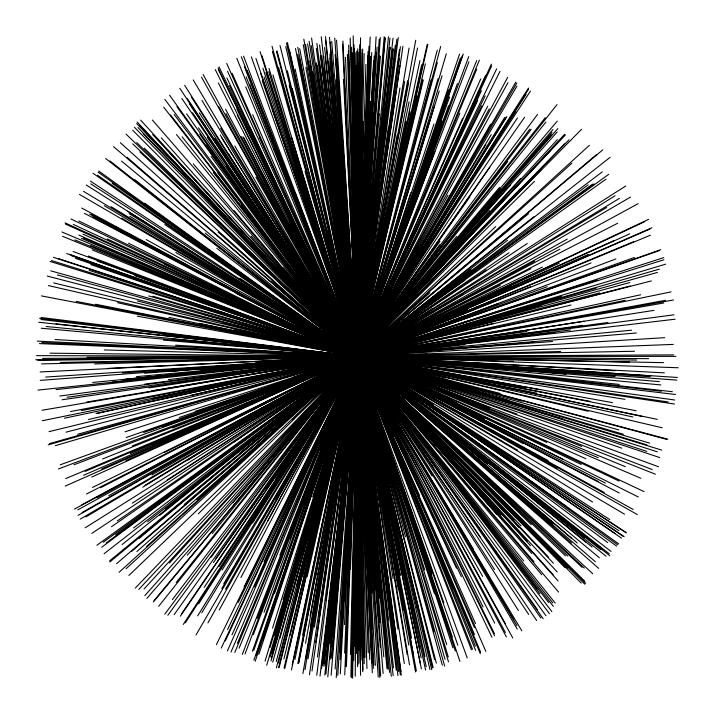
<?xml version="1.0" encoding="UTF-8"?>
<svg xmlns="http://www.w3.org/2000/svg" width="714" height="714" viewBox="0 0 714 714"><rect width="100%" height="100%" fill="white"/><g stroke="black" fill="none" stroke-linecap="round" stroke-linejoin="round"><path stroke-width="1.07" d="M357.607 666.689L357.768 48.882M356.536 653.489L358.16 62.948M355.01 646.759L357.482 356.509L358.999 52.14M355.251 676.194L359.74 44.75M352.618 678.157L357.482 356.509L360.552 37.869M351.583 677.648L357.482 356.509L360.142 114.356M353.725 660.727L360.989 49.373M353.635 646.09L359.695 193.967M350.904 676.783L357.482 356.509L362.284 53.006M350.494 654.363L357.482 356.509L362.676 49.034M350.467 569.245L357.482 356.509L364.122 53.604M345.487 666.626L357.482 356.509L363.31 121.487M344.496 624.536L357.482 356.509L365.925 64.439M344.55 601.001L357.482 356.509L368.085 51.479M346.424 666.483L368.201 55.371M340.301 673.864L357.482 356.509L368.995 46.223M344.746 674.926L370.2 37.012M352.475 474.158L370.298 56.201M344.621 653.087L370.557 57.174M340.203 659.611L357.482 356.509L371.744 52.506M337.793 675.319L357.482 356.509L370.593 101.459M336.232 677.613L357.482 356.509L373.627 60.61M347.691 503.2L357.482 356.509L374.216 56.022M340.114 652.301L376.108 36.816M331.126 675.248L357.482 356.509L375.823 52.327M327.806 676.872L357.482 356.509L377.081 47.133M329.975 643.198L357.482 356.509L373.85 112.714M325.95 673.98L357.482 356.509L379.25 39.154M352.957 421.019L377.385 73.462M335.125 668.982L380.33 37.53M328.244 648.017L357.482 356.509L379.714 55.469M325.504 664.966L357.482 356.509L380.33 56.522M323.969 666.394L357.482 356.509L366.353 249.927M332.09 655.773L384.203 36.7M331.537 658.272L384.935 37.896M333.393 634.335L385.23 37.985M330.118 659.531L379.429 113.785M322.701 665.51L357.482 356.509L388.461 36.78M324.825 675.149L389.951 38.137M321.514 668.625L357.482 356.509L389.799 47.624M325.941 600.153L357.482 356.509L390.29 47.276M323.906 663.083L384.659 107.921M317.435 656.987L357.482 356.509L393.021 38.154M312 670.946L357.482 356.509L388.809 79.299M322.478 660.977L392.807 48.722M320.006 676.122L393.432 49.132M315.722 642.457L357.482 356.509L395.306 45.294M318.623 615.879L357.482 356.509L396.877 39.172M316.739 675.274L398.278 37.53M309.448 674.712L357.482 356.509L388.514 126.842M347.816 419.323L357.482 356.509L399.421 49.73M308.046 658.844L357.482 356.509L400.456 46.767M330.894 517.659L357.482 356.509L399.51 58.28M305.86 658.513L357.482 356.509L399.867 65.42M310.331 626.464L357.482 356.509L402.937 46.312M314.401 627.231L399.956 87.893M304.958 669.759L409.086 48.061M302.906 673.516L404.686 81.414M326.173 534.634L397.234 135.053M305.521 643.323L415.709 40.27M310.117 615.986L407.614 80.78M315.642 576.814L408.649 82.467M298.863 662.512L357.482 356.509L409.077 101.807M298.497 663.235L357.482 356.509L406.204 121.353M297.8 663.592L417.512 48.034M302.647 635.112L357.482 356.509L367.906 307.672M294.927 659.441L357.482 356.509L410.086 111.795M291.455 669.973L419.93 60.556M292.187 664.663L357.482 356.509L421.697 64.822M284.77 668.447L357.482 356.509L422.019 66.705M289.215 648.383L357.482 356.509L427.177 44.58M284.083 667.974L357.482 356.509L427.864 44.143M307.163 576.671L416.806 95.899M290.125 635.442L357.482 356.509L425.374 63.796M283.931 658.897L357.482 356.509L422.634 79.736M324.745 489.831L357.482 356.509L423.268 80.075M302.638 576.394L357.482 356.509L437.218 50.275M279.156 667.34L357.482 356.509L437.334 62.546M278.558 667.804L357.482 356.509L438.057 78.656M310.242 540.891L357.482 356.509L442.082 75.693M278.326 663.047L357.482 356.509L428.605 122.371M276.363 667.938L357.482 356.509L434.567 105.324M296.667 586.435L357.482 356.509L439.199 90.973M276.256 661.476L431.069 79.995M308.475 539.275L440.681 46.481M289.331 604.713L357.482 356.509L410.737 192.78M280.093 637.995L357.482 356.509L433.942 124.049M272.739 662.155L357.482 356.509L459.557 54.13M271.017 660.896L357.482 356.509L460.396 58.039M271.4 657.915L357.482 356.509L462.44 55.567M271.632 653.569L357.482 356.509L449.579 96.908M270.097 656.925L357.482 356.509L441.904 120.943M266.706 665.261L446.286 53.809M274.354 635.353L357.482 356.509L448.562 105.842M269.99 647.464L357.482 356.509L457.424 83.574M265.055 661.119L357.482 356.509L434.808 151.582M283.021 599.671L357.482 356.509L476.666 60.636M272.516 628.168L357.482 356.509L397.885 258.138M312.705 496.819L357.482 356.509L479.371 60.128M258.861 654.345L357.482 356.509L476.738 69.142M263.011 639.682L357.482 356.509L459.896 113.24M255.193 661.235L357.482 356.509L480.754 78.906M282.262 579.768L357.482 356.509L390.87 282.824M256.147 655.416L357.482 356.509L491.393 64.144M253.889 660.164L448.481 89.83M274.56 593.254L463.288 53.987M253.765 650.365L357.482 356.509L491.625 65.875M252.417 651.195L357.482 356.509L481.414 90.723M303.45 505.583L357.482 356.509L477.648 100.495M264.037 612.282L357.482 356.509L496.685 68.812M302.236 506.628L438.235 137.275M289.759 538.838L468.732 56.62M253.363 634.612L357.482 356.509L481.7 105.913M245.027 653.935L468.946 61.69M257.299 618.369L357.482 356.509L500.014 71.329M242.287 654.39L357.482 356.509L487.733 106.279M279.861 555.242L357.482 356.509L489.215 108.921M320.175 449.017L357.482 356.509L507.654 77.389M239.119 648.187L357.482 356.509L507.993 82.619M234.817 652.453L357.482 356.509L447.99 195.145M237.378 643.376L357.482 356.509L490.643 124.129M231.006 652.052L357.482 356.509L516.838 83.056M227.445 650.865L462.592 118.381M254.434 586.953L357.482 356.509L516.891 86.198M231.943 634.862L357.482 356.509L491.277 134.625M263.975 561.802L485.52 75.443M307.002 466.528L357.482 356.509L446.223 212.95M225.321 640.94L357.482 356.509L505.985 117.515M221.269 648.08L357.482 356.509L506.842 116.56M227.561 629.561L357.482 356.509L528.476 88.072M238.217 602.473L357.482 356.509L528.574 89.223M216.378 644.671L485.163 95.828M244.09 586.953L357.482 356.509L526.075 94.418M240.886 577.581L357.482 356.509L530.475 91.071M219.243 609.997L357.482 356.509L517.498 117.917M267.839 520.595L357.482 356.509L524.629 117.185M207.926 622.911L357.482 356.509L469.928 196.778M225.597 589.121L357.482 356.509L440.02 241.287M275.238 499.122L515.758 82.164M196.055 634.898L357.482 356.509L439.824 244.625M221.777 588.613L357.482 356.509L537.508 114.418M223.759 583.749L357.482 356.509L437.138 249.659M201.75 612.808L485.886 144.647M197.68 615.879L504.593 117.551M252.569 522.978L357.482 356.509L529.815 129.145M222.045 570.031L357.482 356.509L531.225 129.288M198.67 603.821L357.482 356.509L507.716 161.542M185.337 622.822L515.776 111.322M183.302 624.42L357.482 356.509L545.291 117.658M219.055 566.63L357.482 356.509L557.018 104.601M204.133 587.426L378.947 324.21M276.006 478.46L357.482 356.509L545.924 122.049M180.419 616.128L357.482 356.509L456.71 236.361M181.445 613.924L357.482 356.509L499.559 187.363M265.778 489.045L357.482 356.509L557.25 121.148M213.432 562.596L489.822 167.201M215.869 558.446L357.482 356.509L397.011 310.171M174.091 614.718L357.482 356.509L501.032 189.04M211.121 557.268L357.482 356.509L552.966 129.475M167.826 615.227L386.56 316.811M282.03 458.665L357.482 356.509L552.056 132.358M164.773 614.165L357.482 356.509L551.351 134.589M172.369 599.617L357.482 356.509L557.902 128.565M326.485 396.395L357.482 356.509L510.813 184.739M158.695 606.275L357.482 356.509L557.357 139.587M176.215 582.499L357.482 356.509L564.542 134.393M212.272 533.51L357.482 356.509L550.182 150.645M153.34 602L357.482 356.509L520.354 188.737M154.001 600.608L357.482 356.509L564.712 143.835M232.755 502.897L357.482 356.509L569.004 139.81M187.318 555.26L357.482 356.509L541.087 169.593M146.87 598.386L357.482 356.509L581.526 129.314M144.808 595.654L557.099 132.054M292.892 427.811L489.75 210.532M169.441 563.007L357.482 356.509L495.659 226.65M144.085 588.988L520.658 178.491M138.793 589.398L565.55 134.776M135.312 588.05L357.482 356.509L589.398 145.317M198.242 513.901L534.447 181.365M292.454 419.609L357.482 356.509L429.864 292.767M128.886 575.43L357.482 356.509L387.104 331.403M126.11 568.701L357.482 356.509L596.529 154.572M119.113 572.253L357.482 356.509L602.75 149.869M146.441 546.603L571.869 163.22M196.975 499.497L357.482 356.509L534.036 216.61M136.856 551.565L357.482 356.509L507.556 240.279M131.537 551.458L357.482 356.509L471.035 269.705M116.552 563.685L357.482 356.509L602.321 171.833M184.23 504.503L357.482 356.509L588.095 184.846M139.248 538.338L528.467 213.727M109.867 561.945L357.482 356.509L592.522 184.141M109.599 560.901L357.482 356.509L594.155 183.926M240.145 452.792L357.482 356.509L605.945 179.214M159.802 515.321L357.482 356.509L464.966 280.111M122.13 544.523L357.482 356.509L486.243 269.883M165.452 509.109L357.482 356.509L432.184 308.85M147.655 521.764L610.131 157.312M104.074 553.725L357.482 356.509L625.759 185.997M133.545 527.967L357.482 356.509L615.057 195.761M101.7 547.245L357.482 356.509L619.413 198.385M106.199 542.997L357.482 356.509L606.677 207.471M115.704 534.75L357.482 356.509L463.181 294.15M103.227 542.283L357.482 356.509L630.524 197.073M96.881 545.246L608.747 174.296M233.969 442.136L357.482 356.509L638.129 203.651M111.464 526.762L357.482 356.509L559.874 249.159M117.408 520.854L508.948 252.765M91.82 533.403L527.28 243.474M318.676 382.079L357.482 356.509L617.672 223.232M132.358 503.138L357.482 356.509L530.895 268.732M167.192 479.951L357.482 356.509L542.444 267.107M85.145 527.816L357.482 356.509L648.607 219.35M187.987 460.057L357.482 356.509L644.724 221.652M142.666 487.234L357.482 356.509L559.205 263.216M145.058 485.243L357.482 356.509L511.492 286.109M85.769 516.998L357.482 356.509L613.969 240.547M80.209 519.149L357.482 356.509L629.766 233.817M151.814 475.006L357.482 356.509L588.416 254.38M78.121 515.347L357.482 356.509L651.891 227.775M82.083 512.482L357.482 356.509L649.811 229.105M147.396 475.203L357.482 356.509L413.192 332.831M108.644 495.766L567.202 239.083M77.808 509.85L357.482 356.509L633.398 241.769M96.934 497.854L482.066 288.849M74.443 509.127L357.482 356.509L530.431 286.68M81.628 504.914L534.643 261.199M100.531 487.76L357.482 356.509L591.04 262.957M86.474 494.017L357.482 356.509L465.439 315.472M164.077 452.685L500.228 285.386M92.472 487.475L357.482 356.509L615.843 258.95M91.687 477.086L357.482 356.509L498.301 303.611M125.967 460.628L357.482 356.509L547.236 286.689M65.233 486.091L357.482 356.509L634.434 257.468M101.638 468.955L357.482 356.509L660.762 249.659M83.583 475.265L357.482 356.509L583.731 284.092M153.242 444.162L357.482 356.509L597.457 280.049M130.43 453.533L467.616 309.394M85.082 471.427L357.482 356.509L663.913 259.762M65.652 478.603L431.042 325.629M265.403 394.583L650.445 235.209M102.548 458.977L357.482 356.509L665.635 264.153M132.188 445.92L357.482 356.509L657.424 272.427M172.636 427.963L357.482 356.509L541.034 305.396M73.944 464.787L357.482 356.509L629.766 282.574M58.441 468.928L357.482 356.509L599.876 292.838M60.181 464.832L357.482 356.509L630.284 285.966M163.122 426.642L357.482 356.509L651.373 280.923M143.63 432.577L357.482 356.509L418.556 340.953M149.672 430.167L357.482 356.509L493.838 323.147M126.217 437.53L659.584 250.516M179.375 417.458L357.482 356.509L571.039 305.048M195.118 411.389L357.482 356.509L640.601 294.793M125.111 431.791L357.482 356.509L625.089 300.317M292.883 377.394L663.734 257.602M55.281 445.714L561.382 296.399M233.808 392.227L659.317 269.133M48.213 444.867L595.976 288.224M49.436 443.617L357.482 356.509L671.089 291.874M77.621 434.282L357.482 356.509L665.51 300.317M66.027 432.166L357.482 356.509L673.445 299.996M49.025 431.64L357.482 356.509L663.761 302.986M88.456 419.537L357.482 356.509L584.034 321.246M191.272 395.297L357.482 356.509L653.953 310.376M96.818 413.531L357.482 356.509L526.905 331.43M95.962 413.433L357.482 356.509L582.57 325.361M64.456 418.208L357.482 356.509L607.998 322.505M151.529 398.671L357.482 356.509L673.98 314.82M42.242 420.751L357.482 356.509L570.468 329.993M81.351 410.612L357.482 356.509L555.465 332.447M70.516 411.559L357.482 356.509L675.078 319.212M42.055 410.264L357.482 356.509L465.144 344.603M86.59 402.062L357.482 356.509L636.352 333.001M151.654 390.826L357.482 356.509L552.565 341.488M149.012 387.889L357.482 356.509L664.716 337.668M62.073 399.778L357.482 356.509L673.293 344.407M67.116 397.252L357.482 356.509L427.079 354.171M59.753 396.029L357.482 356.509L560.615 351.52M144.871 384.096L357.482 356.509L634.496 351.27M226.766 373.172L357.482 356.509L673.686 354.894M168.415 379.616L357.482 356.509L675.971 356.366M56.058 389.621L357.482 356.509L648.642 358.669M37.994 390.076L357.482 356.509L636.683 360.061M112.357 382.177L357.482 356.509L663.556 362.658M125.182 379.286L357.482 356.509L629.543 362.15M92.677 382.463L357.482 356.509L513.402 361.32M235.727 368.138L631.578 330.207M136.49 376.644L357.482 356.509L678.3 367.764M200.447 370.334L357.482 356.509L664.386 372.869M228.614 367.023L534.393 342.131M170.753 371.414L357.482 356.509L614.834 370.709M144.719 373.208L357.482 356.509L677.354 377.465M40.225 380.375L357.482 356.509L650.918 375.93M122.54 372.895L357.482 356.509L649.695 376.706M45.75 377.072L357.482 356.509L676.899 380.125M255.826 362.596L357.482 356.509L615.066 376.555M40.154 371.949L357.482 356.509L659.379 381.615M107.975 368.379L357.482 356.509L565.997 374.225M94.73 363.935L357.482 356.509L439.056 364.586M41.653 363.899L357.482 356.509L672.383 391.7M60.172 362.444L357.482 356.509L675.498 394.512M37.815 360.347L357.482 356.509L674.703 400.001M35.7 359.749L357.482 356.509L668.117 401.946M42.554 358.41L357.482 356.509L674.444 404.026M86.956 357.259L357.482 356.509L624.946 399.331M36.521 355.643L357.482 356.509L612.469 402.625M49.998 353.189L357.482 356.509L539.989 389.755M104.235 349.949L357.482 356.509L525.12 388.229M39.422 343.595L357.482 356.509L590.299 401.411M41.849 342.55L357.482 356.509L444.733 374.207M37.387 341.122L357.482 356.509L536.767 393.137M55.058 339.561L357.482 356.509L642.064 416.44M175.59 345.157L357.482 356.509L632.899 416.985M163.506 340.123L357.482 356.509L662.181 427.766M41.26 328.235L357.482 356.509L588.256 411.264M172.252 339.07L660.852 384.935M46.107 326.494L357.482 356.509L667.786 439.181M245.161 345.281L357.482 356.509L666.805 439.422M38.699 322.246L619.341 384.444M55.96 323.853L357.482 356.509L388.273 364.988M162.426 334.268L661.396 391.254M40.948 319.506L357.482 356.509L618.904 429.944M39.582 318.274L357.482 356.509L508.975 400.688M41.091 317.507L357.482 356.509L623.313 434.237M137.284 316.168L357.482 356.509L649.669 443.117M41.421 295.899L357.482 356.509L562.766 418.984M76.211 301.379L636.183 410.782M95.631 304.253L357.482 356.509L646.902 444.876M169.013 317.391L357.482 356.509L661.691 450.106M199.42 323.362L657.335 419.386M233.639 329.966L357.482 356.509L657.317 451.792M117.569 302.709L357.482 356.509L420.341 377.331M48.347 285.573L420.608 370.941M53.666 282.887L445.947 377.947M223.054 322.951L357.482 356.509L659.79 457.594M137.4 300.969L357.482 356.509L621.76 448.16M47.285 276.077L500.389 393.494M57.379 274.908L521.934 401.152M202.937 314.222L357.482 356.509L516.963 414.058M50.748 270.829L357.482 356.509L652.177 469.526M148.744 295.935L357.482 356.509L489.956 407.685M152.867 296.221L357.482 356.509L396.368 371.789M50.051 261.44L357.482 356.509L655.407 474.203M51.488 260.548L357.482 356.509L487.894 409.72M242.251 320.122L357.482 356.509L625.348 466.697M89.188 270.356L357.482 356.509L640.806 478.282M53.371 257.317L357.482 356.509L585.899 458.745M58.387 258.575L646.839 451.4M90.883 264.626L357.482 356.509L456.291 402.857M75.541 258.343L357.482 356.509L644.135 491.643M71.338 255.648L357.482 356.509L619.047 481.058M66.759 253.568L357.482 356.509L581.267 464.466M70.284 254.639L357.482 356.509L484.404 418.975M134.723 275.72L431.354 383.356M97.175 261.029L658.585 466.777M73.123 251.498L357.482 356.509L638.316 496.989M302.245 336.008L357.482 356.509L562.953 459.432M88.331 256.014L357.482 356.509L605.427 483.101M92.222 249.918L581.669 446.411M62.609 236.352L357.482 356.509L598.252 481.459M74.899 239.913L357.482 356.509L619.297 492.999M185.337 285.225L357.482 356.509L548.209 460.664M90.678 245.527L357.482 356.509L604.276 492.49M61.913 231.979L598.198 457.701M81.405 238.36L357.482 356.509L633.193 509.457M83.476 237.985L357.482 356.509L557.268 468.17M78.951 235.12L357.482 356.509L637.352 514.571M82.949 234.147L357.482 356.509L517.659 450.231M65.376 224.017L546.835 442.466M65.099 222.893L357.482 356.509L624.518 514.205M73.274 224.401L357.482 356.509L592.602 502.004M107.252 238.949L357.482 356.509L428.9 402.268M164.398 264.073L357.482 356.509L609.774 519.578M70.936 218.948L357.482 356.509L625.901 532.376M78.897 221.01L357.482 356.509L618.967 530.752M270.454 313.857L357.482 356.509L624.179 536.598M128.52 243.251L357.482 356.509L622.938 536.214M335.669 345.451L357.482 356.509L621.555 538.195M235.977 293.302L357.482 356.509L565.274 505.931M84.52 213.343L522.943 443.403M92.65 216.86L357.482 356.509L617.708 544.827M89.661 214.039L357.482 356.509L616.584 546.139M91.758 214.735L357.482 356.509L374.279 368.915M115.811 227.043L357.482 356.509L607.659 542.542M81.708 208.051L357.482 356.509L611.032 551.431M146.147 239.547L357.482 356.509L609.238 553.778M175.831 252.524L357.482 356.509L584.257 537.722M79.477 194.422L357.482 356.509L606.106 556.26M121.889 218.189L357.482 356.509L487.537 463.868M104.369 205.73L357.482 356.509L599.376 557.777M83.493 191.325L357.482 356.509L577.269 542.961M111.089 206.641L357.482 356.509L571.155 538.035M129.886 216.315L357.482 356.509L553.225 524.022M129.136 213.593L357.482 356.509L595.387 561.748M86.207 184.988L357.482 356.509L571.646 543.006M127.699 211.165L433.264 404.445M90.776 183.846L357.482 356.509L598.734 568.389M90.446 181.142L626.365 532.947M240.029 278.38L357.482 356.509L393.262 388.068M164.845 224.499L615.173 533.519M93.016 173.288L357.482 356.509L592.772 573.788M97.506 175.153L357.482 356.509L584.213 568.058M206.462 250.346L357.482 356.509L582.044 567.335M112.232 183.391L357.482 356.509L567.755 556.028M98.229 172.244L357.482 356.509L584.686 581.107M98.737 171.057L618.743 543.916M144.799 203.195L357.482 356.509L585.685 583.347M216.824 248.32L357.482 356.509L584.82 584.239M105.627 158.508L602.214 549.209M109.947 160.909L609.81 555.769M134.919 179.696L600.67 549.664M205.213 233.112L592.111 546.986M331.207 335.107L586.078 542.381M121.478 161.061L357.482 356.509L581.223 583.097M113.606 146.682L357.482 356.509L564.979 567.559M127.083 157.285L553.778 526.495M271.338 281.164L357.482 356.509L521.041 525.834M218.189 232.13L357.482 356.509L514.089 520.167M120.336 142.675L399.26 394.155M139.864 151.877L357.482 356.509L548.334 556.938M132.679 143.844L357.482 356.509L557.223 571.985M126.066 134.143L565.417 555.804M195.565 200.304L357.482 356.509L530.573 545.773M136.74 142.559L531.243 524.674M144.335 148.137L357.482 356.509L501.067 514.981M132.679 130.216L567.728 567.951M134.455 127.253L357.482 356.509L558.098 580.955M143.139 133.482L357.482 356.509L496.551 514.142M137.963 127.538L357.482 356.509L410.675 417.172M136.704 123.576L553.395 563.212M147.075 133.875L519.105 527.619M139.801 125.682L357.482 356.509L534.045 561.793M137.124 121.996L357.482 356.509L523.692 560.936M152.671 134.589L357.482 356.509L555.242 603.151M170.084 152.939L357.482 356.509L552.698 602.857M140.613 120.122L527.218 541.239M161.266 137.847L553.323 574.948M251.212 236.263L531.751 553.537M152.359 120.023L357.482 356.509L537.008 589.13M193.271 163.863L558.589 592.04M234.183 210.612L541.774 574.797M283.378 267.741L357.482 356.509L549.423 613.683M176.51 134.58L357.482 356.509L545.987 615.771M182.115 136.776L357.482 356.509L543.14 618.717M213.325 172.547L553.412 606.391M163.72 107.189L548.691 602.527M170.566 114.999L357.482 356.509L540.864 617.985M241.046 205.445L539.918 593.7M217.841 172.922L551.851 611.63M174.225 114.552L357.482 356.509L433.773 468M164.863 99.371L357.482 356.509L536.687 620.582M211.103 156.437L357.482 356.509L494.499 569.594M176.902 106.698L357.482 356.509L518.426 610.559M169.593 95.239L357.482 356.509L377.688 388.737M206.114 145.076L357.482 356.509L432.131 476.077M199.697 134.089L537.731 609.997M186.613 113.874L357.482 356.509L490.464 579.393M198.492 127.788L357.482 356.509L516.909 625.642M226.374 166.362L357.482 356.509L517.257 629.07M207.265 137.374L357.482 356.509L393.066 417.806M181.811 98.443L480.308 537.124M192.584 112.785L357.482 356.509L482.673 576.359M189.772 104.315L357.482 356.509L505.521 623.965M189.246 102.986L528.681 614.442M179.767 88.268L357.482 356.509L512.768 638.004M187.407 98.568L357.482 356.509L505.387 632.506M214.646 138.525L357.482 356.509L506.351 636.897M199.304 112.794L357.482 356.509L361.275 363.703M191.361 97.05L357.482 356.509L483.101 606.998M184.676 85.359L357.482 356.509L494.632 635.879M228.275 153.465L357.482 356.509L485.841 651.373M221.429 137.338L357.482 356.509L474.489 627.642M220.233 134.982L357.482 356.509L474.48 634.505M201.982 100.469L357.482 356.509L480.638 652.239M275.559 220.331L473.328 549.12M220.581 128.118L521.827 630.837M193.226 79.968L513.759 619.743M234.799 145.986L357.482 356.509L480.29 653.712M255.924 177.134L357.482 356.509L475.399 646.197M201.5 77.121L357.482 356.509L475.542 650.293M218.564 106.368L357.482 356.509L472.552 649.329M203.115 74.488L357.482 356.509L471.41 649.722M272.846 200.688L357.482 356.509L467.259 658.031M225.954 113.571L357.482 356.509L443.822 602.928M225.57 109.233L357.482 356.509L457.87 645.322M241.198 136.561L357.482 356.509L452.274 636.986M242.974 136.838L357.482 356.509L459.923 661.396M243.992 137.963L357.482 356.509L455.309 650.998M289.072 223.794L494.722 623.126M218.386 82.958L357.482 356.509L448.294 630.658M289.482 221.635L357.482 356.509L452.908 647.812M237.226 115.025L357.482 356.509L434.514 593.834M215.271 69.553L494.463 633.737M236.914 109.135L357.482 356.509L424.714 569.968M218.305 69.472L357.482 356.509L448.285 657.058M218.073 68.035L357.482 356.509L448.499 661.789M219.002 66.839L491.955 637.254M229.533 85.698L461.315 576.609M249.864 127.431L357.482 356.509L445.027 659.299M226.909 77.951L456.496 568.165M227.498 71.221L357.482 356.509L444.697 666.18M259.262 136.981L393.039 435.835M226.695 63.439L419.35 495.123M232.175 73.337L475.488 623.572M252.702 114.767L357.482 356.509L434.148 631.819M245.714 86.813L453.738 589.434M236.771 58.271L357.482 356.509L442.341 665.225M274.131 148.887L357.482 356.509L436.334 663.172M246.16 76.933L357.482 356.509L434.567 659.593M249.641 84.252L357.482 356.509L417.904 606.293M244.358 66.634L357.482 356.509L432.568 667.858M241.323 56.763L357.482 356.509L417.69 609.515M247.222 70.436L357.482 356.509L431.747 669.598M295.096 192.834L357.482 356.509L425.008 656.559M243.581 56.138L357.482 356.509L419.778 649.169M251.355 56.879L357.482 356.509L421.162 657.764M262.315 80.86L432.22 572.726M272.427 109.474L357.482 356.509L420.278 663.163M260.69 73.462L357.482 356.509L421.385 668.822M255.915 58.459L431.845 575.234M264.082 77.076L357.482 356.509L411.55 638.352M262.886 68.169L357.482 356.509L416.396 671.026M265.894 72.417L357.482 356.509L415.53 671.954M260.074 51.667L357.482 356.509L403.588 610.211M261.967 55.746L357.482 356.509L398.412 589.871M268.723 71.65L357.482 356.509L404.294 663.547M277.594 99.371L446.678 644.626M311.188 206.748L357.482 356.509L401.286 675.265M269.017 68.455L357.482 356.509L400.34 674.792M291.874 138.15L357.482 356.509L398.68 671.544M272.935 74.925L357.482 356.509L397.975 675.631M305.012 171.28L357.482 356.509L379.384 532.76M272.409 51.479L357.482 356.509L393.521 667.902M272.016 46.267L357.482 356.509L372.628 487.501M278.656 67.687L357.482 356.509L393.164 675.569M276.461 51.515L405.454 536.732M277.014 50.783L357.482 356.509L382.615 599.412M329.038 243.911L357.482 356.509L389.585 672.436M289.215 85.305L357.482 356.509L388.086 669.348M280.013 45.562L357.482 356.509L386.979 668.563M287.331 70.713L357.482 356.509L379.866 622.697M292.294 88.456L433.148 667.581M327.86 230.211L357.482 356.509L380.303 647.295M285.778 46.58L429.989 669.678M286.457 43.019L357.482 356.509L375.359 588.764M287.43 42.554L357.482 356.509L379.812 677.452M289.375 49.614L426.249 666.689M295.096 68.955L425.589 670.044M295.453 48.507L357.482 356.509L378.224 677.006M297.747 54.255L400.572 575.386M299.675 59.164L357.482 356.509L371.762 592.941M297.774 47.294L357.482 356.509L375.359 665.448M299.702 48.632L413.584 655.497M305.887 67.259L408.819 645.161M303.254 44.679L357.482 356.509L372.172 629.311M303.843 39.199L409.497 664.779M308.189 62.939L357.482 356.509L373.797 664.868M305.538 44.438L407.114 654.336M309.706 61.002L357.482 356.509L369.754 659.558M310.42 65.036L393.111 578.643M307.636 43.849L357.482 356.509L368.219 652.757M312.723 71.971L357.482 356.509L366.951 668.554M309.171 41.287L357.482 356.509L365.059 657.478M311.215 45.553L397.93 629.177M311.572 38.047L357.482 356.509L364.194 663.681M318.185 80.432L357.482 356.509L360.026 663.11M316.293 62.814L357.482 356.509L355.893 86.26M317.239 65.197L400.982 671.553M316.347 48.311L357.482 356.509L355.197 52.72M321.827 84.814L357.482 356.509L350.172 37.985M316.882 43.384L357.482 356.509L348.691 45.08M319.515 62.118L393.021 632.077M320.425 55.737L396.252 670.205M319.577 44.946L357.482 356.509L348.37 50.899M321.827 55.621L388.514 620.296M324.29 67.892L357.482 356.509L347.441 54.514M321.238 36.86L357.482 356.509L345.478 57.325M325.12 56.486L357.482 356.509L336.562 40.154M324.638 47.535L391.317 676.301M343.791 223.339L357.482 356.509L336.972 58.494M325.584 40.198L357.482 356.509L334.768 38.083M325.566 36.628L357.482 356.509L335.169 54.541M328.913 61.556L357.482 356.509L336.017 79.754M329.93 58.057L357.482 356.509L345.264 201.464M329.859 54.184L379.455 598.127M329.484 37.36L383.775 656.737M330.225 42.18L357.482 356.509M331.715 41.43L383.123 673.463M336.017 62.439L380.669 675.971M343.532 79.575L373.386 668.375M342.568 44.143L372.324 672.766M342.925 41.055L371.735 662.878M351.556 47.249L363.471 657.407M351.868 53.22L362.891 669.866M352.43 52.952L362.739 671.704M353.082 59.771L362.034 660.271M353.225 35.843L360.802 627.954M353.983 44.83L360.588 659.165M354.394 48.668L360.543 675.257M356.161 65.563L358.553 650.222M356.714 51.229L358.116 664.065"/></g></svg>
